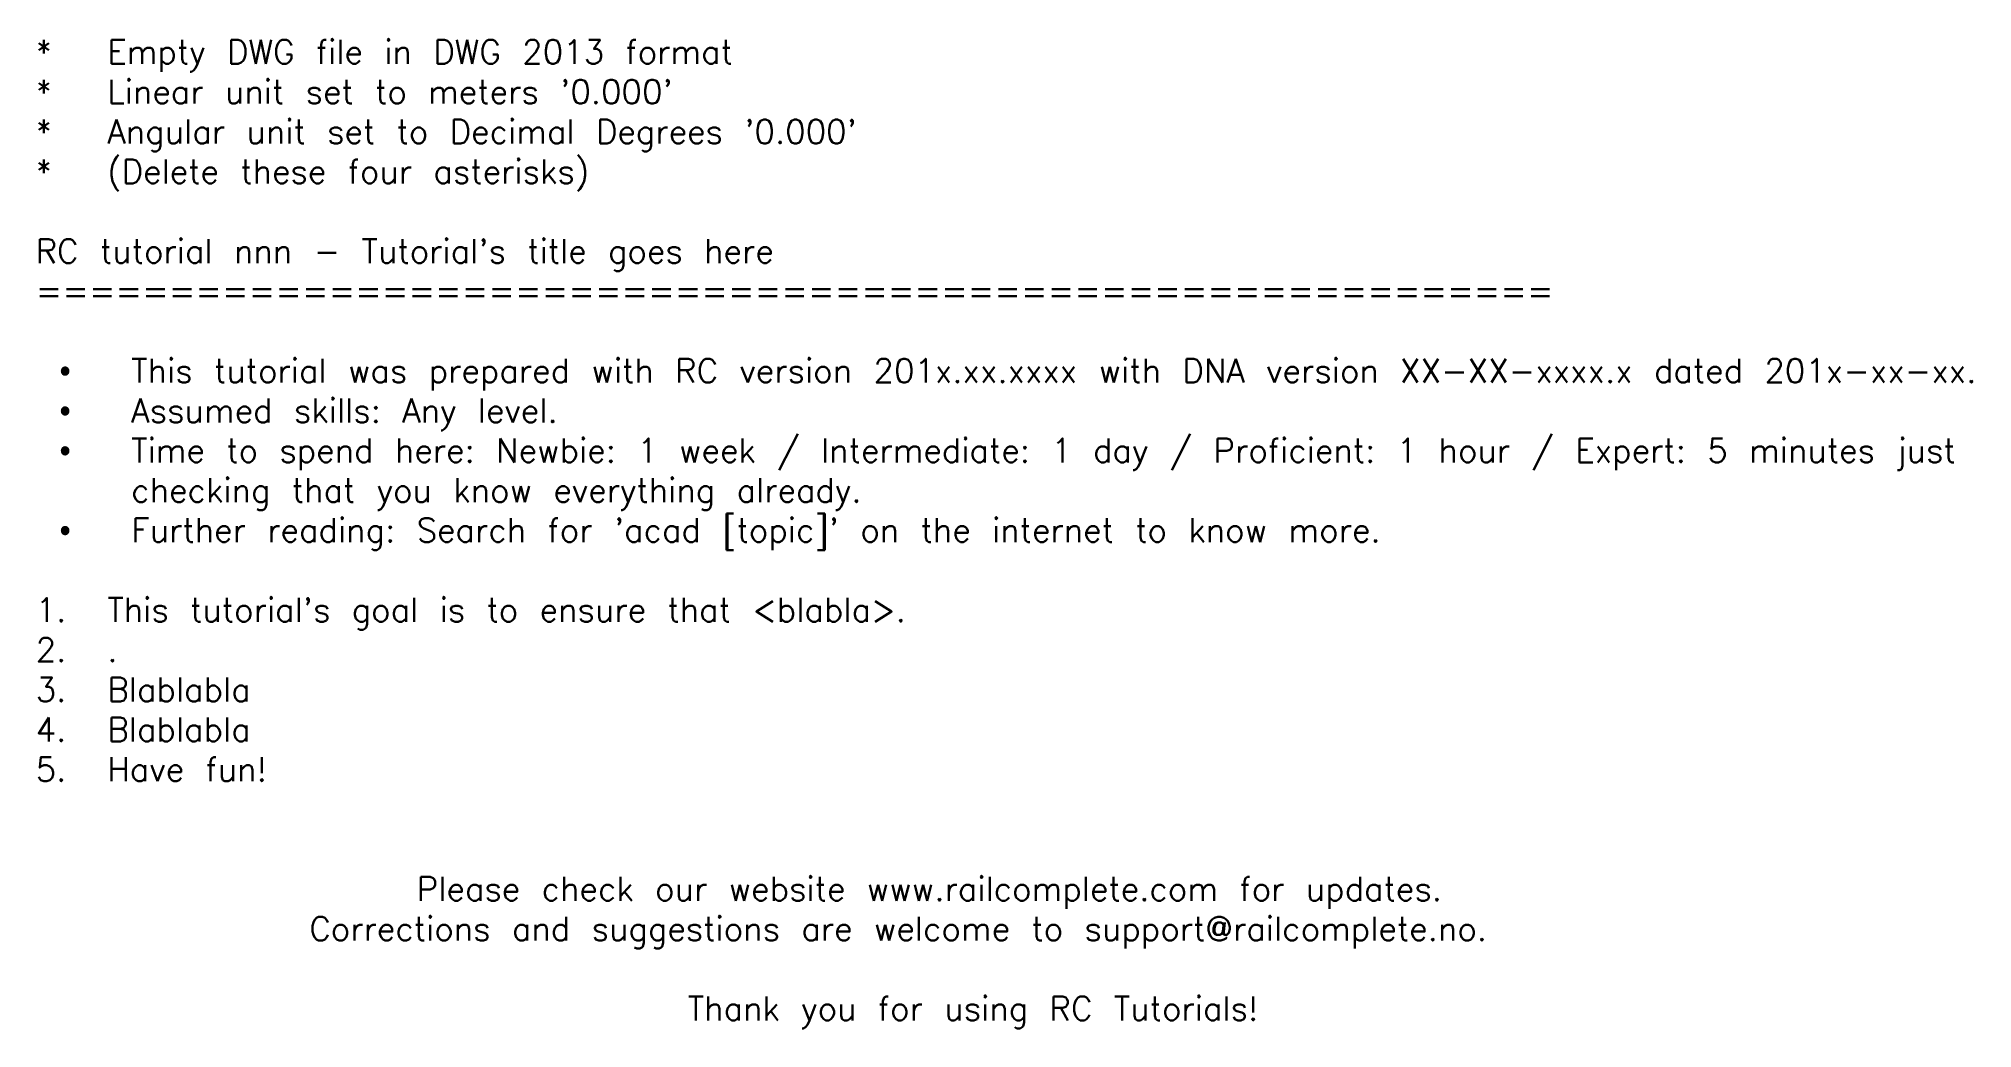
# Model space of a CAD drawing. Header units: metres. Extents: x 14 to 216, y -91 to 12.
import ezdxf

# ---------------------------------------------------------------- set-up
doc = ezdxf.new("R2010")
doc.units = ezdxf.units.M
doc.styles.get("Standard").update_dxf_attribs({"font": 'txt.shx'})

msp = doc.modelspace()

# ---------------------------------------------------------------- texts
at = {"insert": (11.24, 11.9), "char_height": 2.5, "attachment_point": 1}
msp.add_mtext_dynamic_manual_height_columns("\\pi-7.5,l10,t10;*^IEmpty DWG file in DWG 2013 format\\P*^ILinear unit set to meters '0.000'\\P*^IAngular unit set to Decimal Degrees '0.000'\\P*^I(Delete these four asterisks)\\P\\pi0,l0,tz;\\P\\pi2.5;RC tutorial nnn - Tutorial's title goes here\\P=========================================================\\P\\pi-7.5,l10,t10;\\P\\pl12.5,t12.5;{\\fSymbol|b0|i0|c2|p18;·^I}This tutorial was prepared with RC version 201x.xx.xxxx with DNA version XX-XX-xxxx.x dated 201x-xx-xx.\\P{\\fSymbol|b0|i0|c2|p18;·^I}Assumed skills: Any level.\\P{\\fSymbol|b0|i0|c2|p18;·^I}Time to spend here: Newbie: 1 week / Intermediate: 1 day / Proficient: 1 hour / Expert: 5 minutes just checking that you know everything already.\\P{\\fSymbol|b0|i0|c2|p18;·^I}Further reading: Search for 'acad [topic]' on the internet to know more.\\P\\pl10,t7.5,10;\\P\\pt10;1.^IThis tutorial's goal is to ensure that <blabla>.\\P2.^I.\\P3.^IBlablabla\\P4.^IBlablabla\\P5.^IHave fun!\\P\\pt7.5,10;\\P\\P\\pi42.37587,l0,tz;Please check our website www.railcomplete.com for updates. \\P\\pi31.12587;Corrections and suggestions are welcome to support@railcomplete.no.\\P\\pi107.16754;\\P\\pi70.7092;Thank you for using RC Tutorials!", width=214.3351, gutter_width=12.5, heights=[0], dxfattribs=at)

doc.saveas('drawing.dxf')
